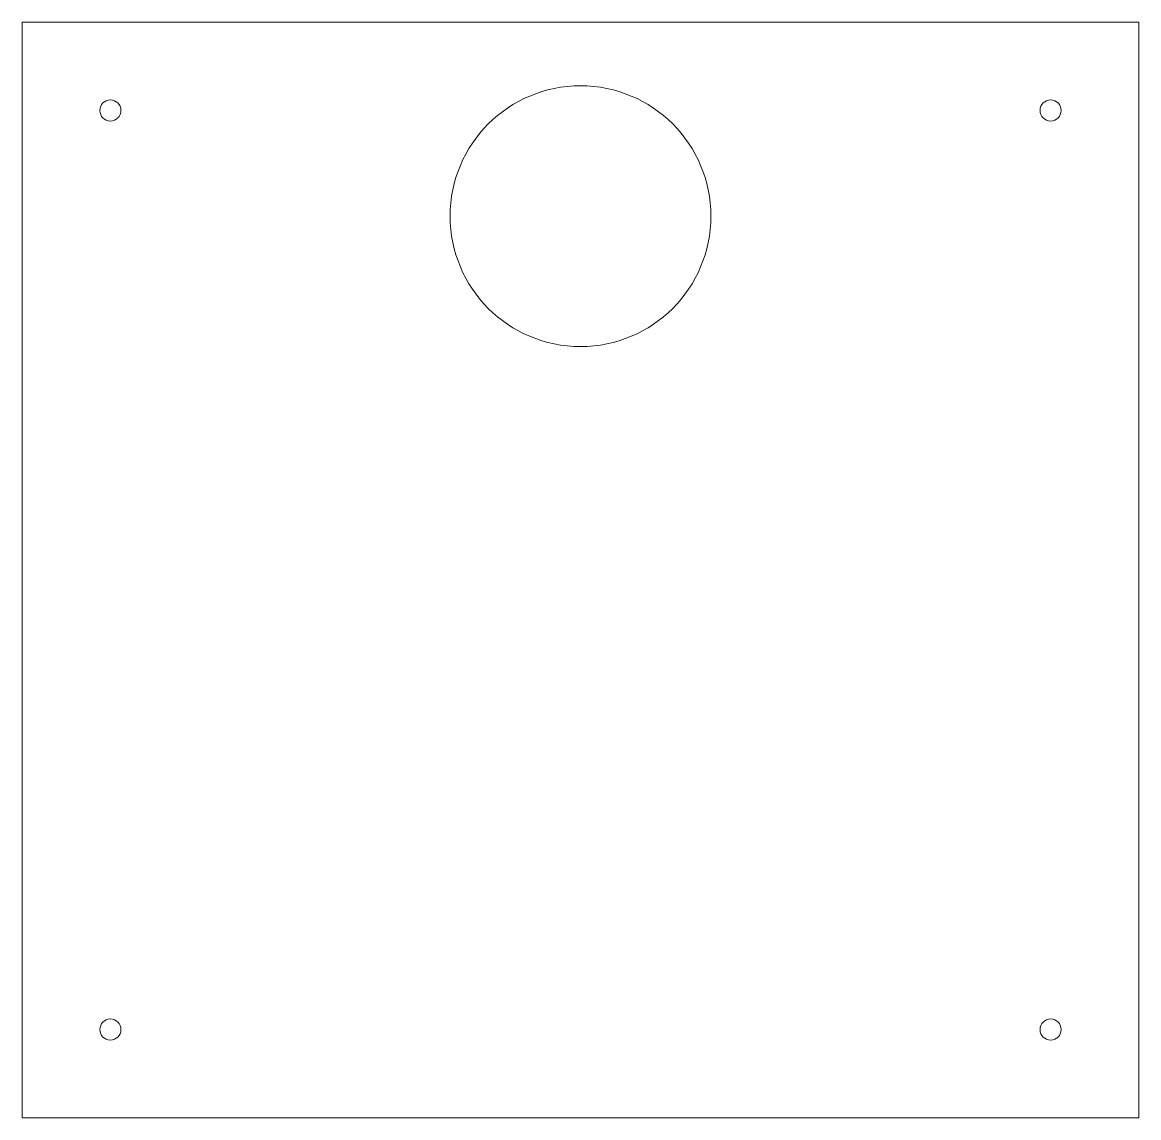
# Model space of a CAD drawing. Header units: millimetres. Extents: x -158 to 158, y -82 to 229.
import ezdxf

# ---------------------------------------------------------------- set-up
doc = ezdxf.new("R2010")
doc.units = ezdxf.units.MM

msp = doc.modelspace()

# ---------------------------------------------------------------- linework, layer by layer
at = {"color": 7, "linetype": 'Continuous', "lineweight": 15}
for p, q in [((158.4, 228.6), (-158.4, 228.6)), ((-158.4, 228.6), (-158.4, -82.2)), ((158.4, -82.2), (158.4, 228.6)), ((158.4, -82.2), (-158.4, -82.2))]:
    msp.add_line(p, q, dxfattribs=at)
for centre, radius in [((0, 173.6), 37), ((-133.4, 203.6), 3), ((133.4, 203.6), 3), ((-133.4, -57.2), 3), ((133.4, -57.2), 3)]:
    msp.add_circle(centre, radius, dxfattribs=at)

doc.saveas('drawing.dxf')
